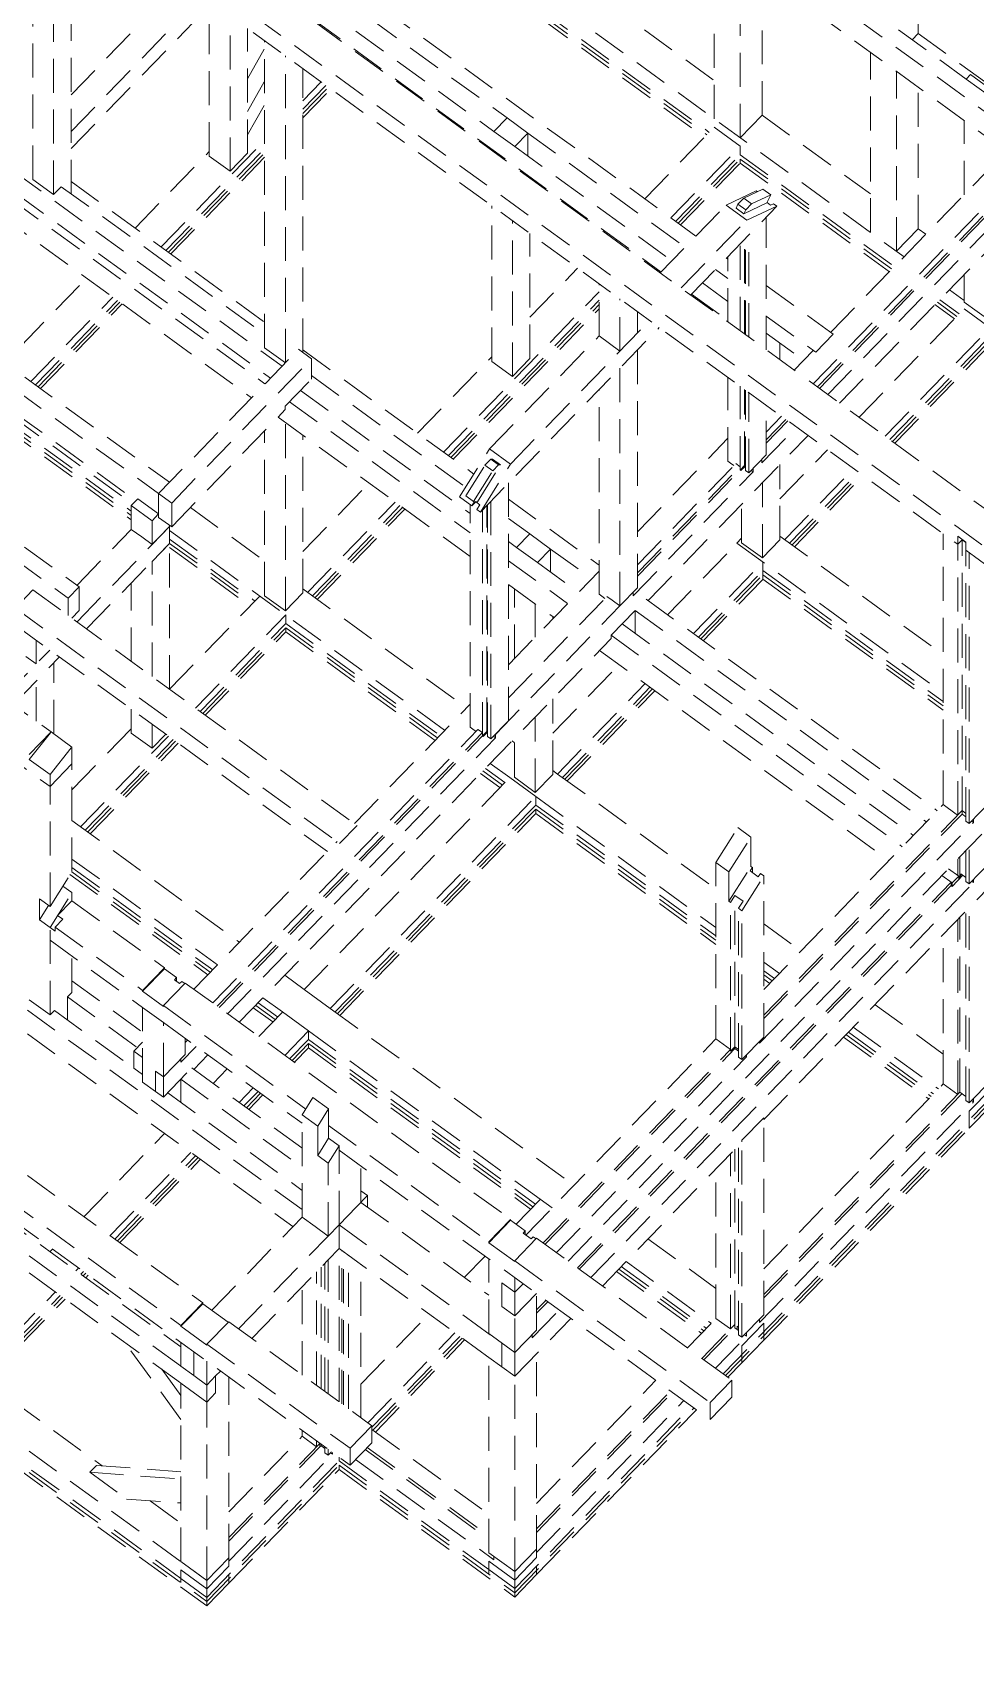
# Model space of a CAD drawing. Header units: millimetres. Extents: x 0 to 10920, y 0 to 297.
# Drawn here: x 3516.1 to 3627, y 0 to 192.9 of the extents above; entities that cross this region are included whole.
import ezdxf

# ---------------------------------------------------------------- set-up
doc = ezdxf.new("R2010")
doc.units = ezdxf.units.MM
doc.linetypes.add('K5LT_DASHED', pattern=[6, 4, -2])
doc.layers.add('Системный слой', color=7, linetype='Continuous')

# ---------------------------------------------------------------- blocks, each defined once
blk = doc.blocks.new('U340')
at = {"layer": 'Системный слой', "color": 7, "linetype": 'K5LT_DASHED', "lineweight": 18}
for p, q in [((3530.28, 254.74), (3632.26, 180.64)), ((3530.28, 251.94), (3630.66, 179)), ((3508.68, 231.1), (3594.13, 169)), ((3505.33, 226.3), (3590.02, 164.76)), ((3516.09, 175.66), (3516.09, 211.81)), ((3558.05, 210.58), (3618.62, 166.56)), ((3518.54, 173.88), (3518.54, 210.03)), ((3520.59, 173.97), (3520.59, 208.53)), ((3568.66, 207.38), (3596.27, 187.32)), ((3541.1, 205.28), (3571.9, 182.9)), ((3539.56, 203.69), (3570.35, 181.31)), ((3566.09, 202.73), (3595.7, 181.21)), ((3566.09, 202.23), (3595.42, 180.92)), ((3566.09, 201.73), (3595.14, 180.62)), ((3599.34, 180.57), (3599.34, 201.76)), ((3520.59, 185.62), (3533.62, 199.07)), ((3601.91, 183.22), (3601.91, 199.89)), ((3620.29, 192.86), (3620.29, 199.94)), ((3520.59, 181.31), (3536.07, 197.29)), ((3520.59, 179.31), (3537.21, 196.46)), ((3536.85, 178.4), (3536.85, 196.09)), ((3539.3, 176.62), (3539.3, 194.94)), ((3542.03, 194.96), (3649.27, 117.02)), ((3596.27, 182.8), (3596.27, 196.1)), ((3541.36, 178.74), (3541.36, 193.44)), ((3542.03, 192.96), (3624.94, 132.7)), ((3549.19, 194.27), (3651.84, 119.68)), ((3617.98, 193.28), (3625.95, 187.49)), ((3541.36, 187.5), (3543.36, 191.06)), ((3543.36, 155.84), (3543.36, 191.99)), ((3619.57, 192.12), (3620.29, 192.86)), ((3620.29, 192.86), (3634.26, 182.71)), ((3494.4, 190.74), (3545.42, 153.67)), ((3545.81, 154.06), (3545.81, 190.21)), ((3614.66, 169.44), (3614.66, 190.63)), ((3494.07, 187.45), (3543.41, 151.59)), ((3494.71, 188.12), (3544.06, 152.26)), ((3541.36, 183.67), (3543.36, 187.22)), ((3547.86, 155.28), (3547.86, 188.72)), ((3547.86, 184.92), (3550.02, 187.15)), ((3617.72, 167.21), (3617.72, 188.4)), ((3625.95, 187.49), (3626.46, 188.02)), ((3625.95, 187.49), (3629.01, 185.26)), ((3626.46, 188.02), (3629.52, 185.79)), ((3492.7, 185.65), (3541.82, 149.95)), ((3547.86, 183.92), (3550.59, 186.73)), ((3547.86, 183.42), (3550.88, 186.53)), ((3547.86, 182.92), (3551.16, 186.32)), ((3620.29, 169.86), (3620.29, 186.53)), ((3541.36, 180.9), (3543.36, 184.45)), ((3610, 157.67), (3635.19, 183.67)), ((3570.35, 181.31), (3571.9, 182.9)), ((3571.9, 182.9), (3574.35, 181.12)), ((3588.11, 173.38), (3596.27, 181.8)), ((3596.27, 181.8), (3599.34, 179.57)), ((3599.34, 180.57), (3601.91, 183.22)), ((3601.91, 183.22), (3614.66, 173.96)), ((3607.91, 151.6), (3636.87, 181.49)), ((3625.69, 173.86), (3625.69, 182.61)), ((3531.19, 167.71), (3543.36, 180.27)), ((3570.35, 181.31), (3572.8, 179.53)), ((3572.8, 179.53), (3574.35, 181.12)), ((3572.8, 179.53), (3591.31, 166.08)), ((3574.35, 178.41), (3574.35, 181.12)), ((3574.35, 181.12), (3592.85, 167.67)), ((3591.18, 171.15), (3599.34, 179.57)), ((3599.34, 178.57), (3599.34, 179.57)), ((3608.43, 151.23), (3637.39, 181.12)), ((3608.66, 151.06), (3637.39, 180.72)), ((3609.67, 150.33), (3638.92, 180.51)), ((3528.13, 169.94), (3536.85, 178.94)), ((3531.76, 167.3), (3543.36, 179.27)), ((3532.04, 167.09), (3543.36, 178.77)), ((3532.33, 166.89), (3543.36, 178.27)), ((3536.85, 178.4), (3539.3, 176.62)), ((3539.3, 176.62), (3541.36, 178.74)), ((3591.75, 170.74), (3599.34, 178.57)), ((3592.03, 170.53), (3599.34, 178.07)), ((3592.31, 170.32), (3599.34, 177.57)), ((3599.34, 178.57), (3617.48, 165.39)), ((3599.34, 177.57), (3599.34, 178.07)), ((3599.34, 178.07), (3617.19, 165.1)), ((3599.34, 177.57), (3616.91, 164.8)), ((3479.88, 175.75), (3530.89, 138.67)), ((3481.16, 177.07), (3532.18, 140)), ((3516.09, 175.66), (3518.54, 173.88)), ((3611.04, 149.33), (3637.38, 176.52)), ((3518.54, 173.88), (3518.79, 174.15)), ((3518.79, 174.15), (3519.44, 174.81)), ((3519.44, 174.81), (3543.36, 157.43)), ((3520.59, 175.41), (3543.36, 158.87)), ((3597.67, 172.65), (3601.21, 174.31)), ((3599.75, 173.45), (3602.01, 174.51)), ((3600.67, 172.78), (3602.93, 173.84)), ((3601.21, 174.31), (3601.36, 174.2)), ((3602.01, 174.51), (3602.93, 173.84)), ((3602.48, 172.89), (3602.93, 173.84)), ((3479.6, 172.52), (3527.86, 137.45)), ((3479.96, 172.89), (3528.22, 137.82)), ((3570.1, 154.24), (3570.1, 172.56)), ((3589.93, 164.67), (3597.67, 172.65)), ((3593.52, 162.06), (3603.66, 172.52)), ((3597.67, 172.65), (3600.12, 170.87)), ((3598.85, 172.29), (3599.07, 172.75)), ((3598.85, 172.29), (3599.77, 171.62)), ((3599.07, 172.75), (3599.75, 173.45)), ((3599.07, 172.75), (3599.99, 172.08)), ((3599.75, 173.45), (3600.67, 172.78)), ((3599.77, 171.62), (3602.48, 172.89)), ((3599.77, 171.62), (3599.99, 172.08)), ((3599.99, 172.08), (3600.67, 172.78)), ((3600.12, 170.87), (3603.66, 172.52)), ((3602.51, 172.94), (3602.91, 172.65)), ((3602.91, 172.65), (3603.26, 172.81)), ((3603.26, 172.81), (3603.66, 172.52)), ((3572.55, 152.46), (3572.55, 170.78)), ((3592.39, 162.89), (3600.12, 170.87)), ((3602.41, 155.6), (3602.41, 171.23)), ((3617.72, 167.21), (3620.29, 169.86)), ((3620.29, 169.86), (3621.19, 169.22)), ((3574.6, 154.58), (3574.6, 169.29)), ((3599.34, 157.83), (3599.34, 168.06)), ((3599.86, 157.46), (3599.86, 168.59)), ((3599.95, 157.39), (3599.95, 168.7)), ((3600.35, 157.1), (3600.35, 169.11)), ((3597.72, 166.39), (3597.9, 166.26)), ((3597.9, 158.88), (3597.9, 166.58)), ((3471.44, 164.1), (3521.54, 127.7)), ((3514.62, 156), (3522.42, 164.05)), ((3574.6, 159.43), (3580.21, 165.22)), ((3596.44, 165.07), (3597.9, 164)), ((3625.69, 161.22), (3625.69, 164.46)), ((3470.16, 162.77), (3520.25, 126.37)), ((3564.44, 143.55), (3582.73, 162.43)), ((3582.73, 157.23), (3582.73, 163.38)), ((3593.61, 162.15), (3597.9, 159.03)), ((3594.89, 163.47), (3597.9, 161.29)), ((3602.41, 163.18), (3610.3, 157.44)), ((3623.96, 162.68), (3625.69, 161.42)), ((3515.84, 151.87), (3525.49, 161.82)), ((3516.41, 151.46), (3526.05, 161.41)), ((3516.7, 151.25), (3526.34, 161.2)), ((3516.98, 151.04), (3526.62, 161)), ((3565.01, 143.14), (3582.73, 161.43)), ((3565.29, 142.93), (3582.73, 160.93)), ((3565.57, 142.73), (3582.73, 160.43)), ((3585.18, 155.45), (3585.18, 161.6)), ((3613.33, 147.67), (3625.69, 160.42)), ((3622.26, 160.92), (3624.55, 159.25)), ((3622.54, 161.21), (3624.84, 159.54)), ((3622.83, 161.5), (3625.12, 159.84)), ((3625.69, 161.22), (3628.75, 159)), ((3625.69, 160.42), (3628.75, 158.2)), ((3568.76, 136.5), (3589.82, 158.23)), ((3568.76, 136.5), (3589.82, 158.23)), ((3572.3, 142.15), (3588.68, 159.06)), ((3587.24, 157.57), (3587.24, 160.1)), ((3602.41, 159.56), (3608.25, 155.32)), ((3569.85, 143.93), (3582.73, 157.23)), ((3582.73, 157.23), (3583.96, 156.34)), ((3583.96, 156.34), (3585.18, 155.45)), ((3602.41, 157.56), (3606.8, 154.37)), ((3604.02, 154.43), (3604.02, 156.39)), ((3608.25, 155.32), (3610.3, 157.44)), ((3616.39, 145.44), (3628.75, 158.2)), ((3616.96, 145.03), (3628.75, 157.2)), ((3617.25, 144.82), (3628.75, 156.7)), ((3530.89, 138.67), (3547.35, 155.66)), ((3532.43, 137.56), (3548.88, 154.54)), ((3543.36, 155.84), (3545.81, 154.06)), ((3547.35, 155.66), (3548.88, 154.54)), ((3547.86, 155.6), (3567.99, 140.97)), ((3548.88, 152.14), (3548.88, 154.54)), ((3561.37, 145.78), (3570.1, 154.78)), ((3572.55, 152.46), (3574.6, 154.58)), ((3587.24, 127.57), (3587.24, 155.57)), ((3605.69, 153.22), (3607.94, 155.54)), ((3617.53, 144.61), (3628.75, 156.2)), ((3548.88, 152.59), (3567.02, 139.42)), ((3570.1, 154.24), (3572.55, 152.46)), ((3585.18, 125.45), (3585.18, 153.45)), ((3545.8, 148.96), (3548.88, 152.14)), ((3547.6, 150.82), (3567.56, 136.31)), ((3547.61, 150.81), (3547.61, 150.83)), ((3582.73, 126.83), (3582.73, 150.92)), ((3597.9, 142.49), (3597.9, 152.36)), ((3599.34, 141.44), (3599.34, 151.31)), ((3599.86, 141.97), (3599.86, 150.94)), ((3599.95, 141.4), (3599.95, 150.86)), ((3600.35, 141.11), (3600.35, 150.57)), ((3545.8, 148.56), (3545.8, 148.96)), ((3546.31, 149.49), (3567.56, 134.05)), ((3602.41, 143.23), (3602.41, 149.08)), ((3468.6, 146.68), (3518.24, 110.61)), ((3512.61, 147.53), (3527.67, 136.59)), ((3512.61, 147.03), (3527.67, 136.09)), ((3532.43, 134.76), (3545.8, 148.56)), ((3544.95, 147.68), (3567.56, 131.25)), ((3545.81, 124.86), (3545.81, 147.05)), ((3602.41, 145.92), (3604.2, 147.78)), ((3602.41, 145.01), (3604.72, 147.4)), ((3602.41, 144.61), (3604.95, 147.23)), ((3512.61, 146.53), (3527.67, 135.59)), ((3543.36, 126.64), (3543.36, 146.04)), ((3547.86, 126.99), (3547.86, 145.56)), ((3587.24, 134.18), (3597.9, 145.18)), ((3588.5, 126.07), (3607.33, 145.51)), ((3601.89, 142.3), (3605.96, 146.5)), ((3463.57, 143.81), (3518.12, 104.18)), ((3566.31, 138.28), (3569.85, 143.93)), ((3569.85, 143.93), (3572.3, 142.15)), ((3600.35, 141.11), (3602.41, 143.23)), ((3604.02, 138.06), (3609.62, 143.84)), ((3567.04, 138.41), (3569.3, 142.02)), ((3567.96, 137.74), (3570.22, 141.35)), ((3568.41, 137.72), (3571.12, 142.04)), ((3568.76, 136.5), (3572.3, 142.15)), ((3569.3, 142.02), (3569.98, 142.72)), ((3569.3, 142.02), (3570.22, 141.35)), ((3569.98, 142.72), (3570.2, 142.71)), ((3569.98, 142.72), (3570.9, 142.05)), ((3570.2, 142.71), (3571.12, 142.04)), ((3570.22, 141.35), (3570.9, 142.05)), ((3570.9, 142.05), (3571.12, 142.04)), ((3586.73, 126.64), (3600.87, 141.24)), ((3587.24, 130.27), (3598.82, 142.22)), ((3587.24, 129.35), (3599.34, 141.84)), ((3587.24, 128.95), (3599.34, 141.44)), ((3597.9, 142.49), (3598.21, 142.27)), ((3598.21, 142.27), (3598.59, 141.99)), ((3598.82, 142.22), (3599.34, 141.84)), ((3599.34, 141.44), (3599.86, 141.97)), ((3599.34, 141.44), (3599.43, 141.38)), ((3599.43, 141.38), (3599.95, 141.91)), ((3599.86, 141.97), (3599.95, 141.91)), ((3599.95, 141.91), (3599.95, 142.31)), ((3599.95, 142.31), (3599.95, 142.3)), ((3599.95, 141.91), (3599.95, 141.9)), ((3599.95, 141.4), (3600.35, 141.11)), ((3600.64, 141.4), (3600.87, 141.24)), ((3600.87, 141.24), (3600.87, 141.64)), ((3601.89, 142.3), (3601.89, 142.7)), ((3604.02, 133.21), (3604.02, 142.09)), ((3604.58, 133.25), (3612.69, 141.61)), ((3605.15, 132.84), (3613.25, 141.2)), ((3605.44, 132.63), (3613.54, 140.99)), ((3547.86, 131.84), (3555.67, 139.89)), ((3572.07, 111.92), (3572.07, 139.92)), ((3601.96, 131.09), (3601.96, 139.97)), ((3605.72, 132.42), (3613.82, 140.79)), ((3527.67, 137.26), (3528.44, 138.05)), ((3527.67, 134.46), (3527.67, 137.26)), ((3527.67, 137.26), (3530.12, 135.48)), ((3528.44, 138.05), (3530.89, 136.27)), ((3530.89, 138.67), (3532.43, 137.56)), ((3530.89, 135.87), (3530.89, 138.67)), ((3532.43, 134.76), (3532.43, 137.56)), ((3534.64, 137.05), (3543.36, 130.71)), ((3548.43, 127.03), (3558.73, 137.66)), ((3549, 126.62), (3559.3, 137.25)), ((3549.28, 126.41), (3559.58, 137.04)), ((3566.31, 138.28), (3567.75, 137.23)), ((3567.04, 138.41), (3567.96, 137.74)), ((3567.56, 111.18), (3567.56, 137.37)), ((3567.75, 137.23), (3568.06, 137.73)), ((3567.75, 137.23), (3568.22, 137.72)), ((3567.96, 137.74), (3568.41, 137.72)), ((3568.2, 137.73), (3568.71, 137.35)), ((3568.36, 136.79), (3568.71, 137.35)), ((3569.52, 110.66), (3569.52, 137.28)), ((3569.61, 110.08), (3569.61, 137.38)), ((3570.01, 109.79), (3570.01, 137.79)), ((3572.07, 138.01), (3582.73, 130.26)), ((3599.51, 132.87), (3599.51, 137.44)), ((3530.12, 135.48), (3530.89, 136.27)), ((3530.12, 132.68), (3530.12, 135.48)), ((3530.89, 135.87), (3532.43, 134.76)), ((3549.57, 126.2), (3559.87, 136.84)), ((3568.36, 136.79), (3568.76, 136.5)), ((3569, 110.13), (3569, 136.75)), ((3572.07, 135.74), (3574.57, 133.93)), ((3521.28, 123.55), (3532.18, 134.8)), ((3521.29, 127.87), (3527.67, 134.46)), ((3527.67, 134.46), (3528.9, 133.57)), ((3528.9, 133.57), (3530.12, 132.68)), ((3530.12, 132.68), (3532.18, 134.8)), ((3532.18, 134.8), (3532.18, 134.94)), ((3532.18, 132.8), (3532.18, 134.8)), ((3532.18, 134.31), (3564.57, 110.78)), ((3532.18, 133.31), (3542.22, 126.02)), ((3573.03, 132.33), (3574.57, 133.93)), ((3574.57, 133.93), (3577.02, 132.14)), ((3598.95, 132.82), (3599.51, 133.41)), ((3601.96, 131.09), (3604.02, 133.21)), ((3604.02, 133.66), (3623.23, 119.7)), ((3623.23, 102.05), (3623.23, 133.95)), ((3624.94, 133.64), (3625.89, 132.95)), ((3624.94, 132.7), (3624.94, 133.64)), ((3624.94, 132.7), (3625.46, 133.24)), ((3625.46, 133.24), (3625.46, 133.27)), ((3625.46, 133.24), (3625.89, 132.92)), ((3625.46, 101.34), (3625.46, 133.24)), ((3522.42, 122.73), (3532.18, 132.8)), ((3530.12, 130.68), (3532.18, 132.8)), ((3532.18, 132.81), (3541.94, 125.72)), ((3532.18, 115.63), (3532.18, 132.8)), ((3532.18, 132.31), (3541.66, 125.43)), ((3572.07, 133.03), (3573.03, 132.33)), ((3573.03, 132.33), (3575.48, 130.55)), ((3575.48, 130.55), (3577.02, 132.14)), ((3577.02, 129.43), (3577.02, 132.14)), ((3577.02, 132.14), (3581.86, 128.63)), ((3590.79, 124.4), (3598.95, 132.82)), ((3598.95, 132.82), (3623.23, 115.18)), ((3599.51, 132.87), (3601.96, 131.09)), ((3624.94, 100.8), (3624.94, 132.7)), ((3625.89, 132.01), (3625.89, 132.95)), ((3625.89, 132.01), (3649.27, 115.02)), ((3625.89, 100.11), (3625.89, 132.01)), ((3626.29, 99.82), (3626.29, 131.72)), ((3530.12, 117.13), (3530.12, 130.68)), ((3572.07, 130.77), (3579.03, 125.71)), ((3572.07, 118.52), (3582.73, 129.53)), ((3575.48, 130.55), (3580.32, 127.04)), ((3593.85, 122.18), (3602.01, 130.6)), ((3594.42, 121.76), (3602.01, 129.6)), ((3602.01, 130.1), (3602.01, 130.6)), ((3602.01, 129.6), (3602.01, 130.1)), ((3602.01, 129.1), (3602.01, 129.6)), ((3602.01, 129.6), (3623.23, 114.18)), ((3520.25, 126.37), (3521.54, 127.7)), ((3521.54, 124.9), (3521.54, 127.7)), ((3527.67, 118.91), (3527.67, 128.15)), ((3547.86, 127.44), (3567.14, 113.43)), ((3572.07, 127.97), (3577.44, 124.07)), ((3572.77, 119.25), (3572.77, 127.46)), ((3585.18, 125.45), (3587.24, 127.57)), ((3594.71, 121.56), (3602.01, 129.1)), ((3594.99, 121.35), (3602.01, 128.6)), ((3602.01, 129.1), (3623.23, 113.68)), ((3602.01, 128.6), (3602.01, 129.1)), ((3602.01, 128.6), (3623.23, 113.18)), ((3514.05, 125.19), (3516.1, 127.32)), ((3516.1, 127.32), (3554.25, 99.59)), ((3520.25, 124.3), (3520.25, 126.37)), ((3532.18, 115.65), (3542.79, 126.6)), ((3543.36, 126.64), (3545.81, 124.86)), ((3545.81, 124.86), (3547.86, 126.99)), ((3570.53, 110.32), (3585.18, 125.45)), ((3572.07, 114.61), (3583.65, 126.56)), ((3575.22, 121.78), (3575.22, 125.68)), ((3582.73, 126.83), (3583.04, 126.61)), ((3583.04, 126.61), (3583.42, 126.33)), ((3583.65, 126.56), (3584.26, 126.12)), ((3584.15, 121.99), (3588.27, 126.23)), ((3584.26, 126.12), (3585.18, 125.45)), ((3586.73, 126.64), (3586.73, 127.04)), ((3588.27, 126.23), (3622.53, 101.33)), ((3514.05, 125.19), (3552.19, 97.47)), ((3520.67, 124), (3521.54, 124.9)), ((3535.23, 113.41), (3545.86, 124.38)), ((3545.86, 123.88), (3545.86, 124.38)), ((3545.86, 123.38), (3545.86, 123.88)), ((3577.28, 123.9), (3577.28, 124.18)), ((3586.98, 122.19), (3586.98, 124.91)), ((3586.98, 124.91), (3621.25, 100.01)), ((3514.05, 123.19), (3550.75, 96.52)), ((3535.8, 113), (3545.86, 123.38)), ((3536.09, 112.79), (3545.86, 122.88)), ((3536.37, 112.59), (3545.86, 122.38)), ((3540.38, 76.42), (3584.15, 121.59)), ((3545.86, 123.38), (3564, 110.19)), ((3545.86, 122.38), (3545.86, 122.88)), ((3545.86, 122.88), (3563.71, 109.9)), ((3545.86, 122.38), (3563.43, 109.61)), ((3584.15, 121.59), (3584.15, 121.99)), ((3584.15, 121.99), (3618.42, 97.09)), ((3585.44, 123.32), (3619.7, 98.42)), ((3512.67, 114.66), (3518.09, 120.25)), ((3516.5, 118.61), (3516.5, 121.41)), ((3582.79, 120.18), (3616.83, 95.45)), ((3597.33, 35.03), (3679.77, 120.12)), ((3597.61, 34.83), (3679.77, 119.62)), ((3513.8, 113.83), (3519.23, 119.43)), ((3515.27, 119.5), (3516.5, 118.61)), ((3518.55, 110.37), (3518.55, 118.73)), ((3577.28, 110.46), (3585.08, 118.51)), ((3516.5, 111.87), (3516.5, 116.61)), ((3577.84, 105.65), (3588.15, 116.29)), ((3578.41, 105.24), (3588.72, 115.87)), ((3579.08, 48.3), (3646.02, 117.39)), ((3602.12, 64.98), (3653.03, 117.52)), ((3553.94, 99.82), (3567.56, 113.87)), ((3577.28, 105.61), (3577.28, 114.5)), ((3578.7, 105.03), (3589, 115.67)), ((3578.98, 104.83), (3589.28, 115.46)), ((3527.67, 110.46), (3527.67, 113.29)), ((3570.01, 109.79), (3572.07, 111.92)), ((3575.22, 103.49), (3575.22, 112.37)), ((3515.66, 107.96), (3518.24, 110.61)), ((3515.66, 107.37), (3518.24, 110.6)), ((3518.24, 110.6), (3518.24, 110.61)), ((3518.24, 110.6), (3520.69, 108.81)), ((3520.69, 103.79), (3527.67, 111)), ((3521.69, 99.43), (3532.04, 110.12)), ((3527.67, 110.46), (3530.12, 108.68)), ((3530.12, 108.68), (3530.12, 111.51)), ((3530.12, 108.68), (3531.73, 110.34)), ((3537.26, 78.69), (3568.48, 110.91)), ((3537.78, 78.31), (3569, 110.53)), ((3538.01, 78.14), (3569, 110.13)), ((3567.56, 111.18), (3567.87, 110.95)), ((3567.87, 110.95), (3568.25, 110.67)), ((3568.48, 110.91), (3569, 110.53)), ((3569, 110.13), (3569.52, 110.66)), ((3569, 110.13), (3569.09, 110.06)), ((3569.09, 110.06), (3569.61, 110.59)), ((3569.52, 110.66), (3569.61, 110.59)), ((3569.61, 110.59), (3569.61, 110.99)), ((3569.61, 110.99), (3569.61, 110.99)), ((3569.61, 110.59), (3569.61, 110.59)), ((3569.61, 110.08), (3570.01, 109.79)), ((3570.3, 110.09), (3570.53, 109.92)), ((3570.53, 109.92), (3570.53, 110.32)), ((3518.12, 105.59), (3520.69, 108.81)), ((3520.69, 106.83), (3520.69, 108.81)), ((3522.26, 99.02), (3532.61, 109.7)), ((3522.54, 98.81), (3532.89, 109.5)), ((3522.83, 98.6), (3533.18, 109.29)), ((3539.02, 77.41), (3570.53, 109.92)), ((3572.49, 109.55), (3572.77, 109.34)), ((3572.77, 105.27), (3572.77, 109.84)), ((3515.66, 107.37), (3518.12, 105.59)), ((3518.12, 104.18), (3520.69, 106.83)), ((3520.69, 94.16), (3520.69, 106.83)), ((3569.35, 106.31), (3571.64, 104.64)), ((3569.91, 106.89), (3572.21, 105.23)), ((3518.12, 104.18), (3518.12, 105.59)), ((3548.04, 80.28), (3572.21, 105.23)), ((3568.78, 105.72), (3571.07, 104.05)), ((3569.06, 106.01), (3571.36, 104.35)), ((3572.21, 105.23), (3575.27, 103)), ((3572.77, 105.27), (3575.22, 103.49)), ((3575.22, 103.49), (3577.28, 105.61)), ((3577.28, 106.06), (3577.84, 105.65)), ((3577.84, 105.65), (3596.49, 92.11)), ((3518.12, 90.05), (3518.12, 104.18)), ((3551.1, 78.05), (3575.27, 103)), ((3575.27, 103), (3596.49, 87.58)), ((3575.27, 102.5), (3575.27, 103)), ((3575.27, 102), (3575.27, 102.5)), ((3626.29, 99.82), (3628.86, 102.48)), ((3407.27, 101.67), (3536.57, 7.7)), ((3551.67, 77.64), (3575.27, 102)), ((3551.96, 77.44), (3575.27, 101.5)), ((3552.24, 77.23), (3575.27, 101)), ((3575.27, 102), (3596.49, 86.58)), ((3575.27, 101), (3575.27, 101.5)), ((3575.27, 101.5), (3596.49, 86.08)), ((3575.27, 101), (3596.49, 85.58)), ((3602.12, 80.27), (3623.23, 102.05)), ((3602.12, 77.25), (3625.46, 101.34)), ((3602.12, 76.85), (3625.46, 100.94)), ((3623.23, 102.05), (3624.76, 100.94)), ((3624.76, 100.94), (3624.94, 100.8)), ((3625.46, 101.34), (3625.89, 101.02)), ((3625.46, 100.94), (3625.46, 101.34)), ((3625.46, 100.94), (3625.89, 100.62)), ((3626.81, 99.96), (3626.81, 100.36)), ((3520.69, 100.16), (3540.4, 85.84)), ((3552.19, 97.47), (3554.25, 99.59)), ((3596.49, 95.24), (3599.06, 99.35)), ((3599.06, 99.35), (3600.59, 98.23)), ((3601.61, 73.95), (3626.81, 99.96)), ((3625.89, 100.11), (3626.29, 99.82)), ((3626.58, 100.12), (3626.81, 99.96)), ((3535.04, 80.3), (3551.89, 97.69)), ((3598.02, 94.13), (3600.59, 98.23)), ((3600.59, 94.77), (3600.59, 98.23)), ((3625.89, 93.01), (3625.89, 96.61)), ((3626.29, 92.72), (3626.29, 97.02)), ((3520.69, 95.64), (3537.83, 83.18)), ((3520.69, 94.64), (3537.26, 82.59)), ((3596.49, 74.45), (3596.49, 95.24)), ((3596.49, 95.24), (3598.02, 94.13)), ((3598.02, 90.66), (3600.59, 94.77)), ((3600.52, 94.23), (3600.77, 94.64)), ((3600.59, 94.77), (3600.77, 94.64)), ((3600.77, 94.04), (3600.77, 94.64)), ((3624.94, 93.7), (3624.94, 95.63)), ((3625.2, 93.57), (3625.2, 95.9)), ((3626.29, 92.72), (3628.86, 95.38)), ((3518.12, 90.05), (3520.69, 94.16)), ((3520.46, 93.8), (3536.69, 82.01)), ((3520.68, 94.14), (3536.97, 82.3)), ((3580.18, 47.5), (3624.17, 92.91)), ((3581.75, 46.35), (3626.81, 92.86)), ((3598.02, 90.66), (3598.02, 94.13)), ((3599.55, 89.55), (3602.12, 93.66)), ((3600.52, 94.23), (3601.47, 93.54)), ((3601.47, 93.54), (3601.72, 93.95)), ((3601.72, 93.95), (3602.12, 93.66)), ((3602.12, 74.68), (3602.12, 93.66)), ((3623.08, 93.71), (3624.29, 92.82)), ((3623.85, 94.5), (3625.07, 93.62)), ((3624.17, 92.51), (3624.17, 92.91)), ((3624.29, 92.42), (3625.55, 93.72)), ((3624.29, 92.82), (3625.07, 93.62)), ((3624.29, 92.42), (3624.29, 92.82)), ((3625.07, 93.22), (3625.07, 93.62)), ((3625.07, 93.43), (3625.2, 93.57)), ((3625.2, 93.57), (3625.32, 93.48)), ((3625.32, 93.48), (3625.32, 93.88)), ((3625.32, 93.88), (3625.89, 93.47)), ((3625.89, 93.01), (3626.29, 92.72)), ((3626.58, 93.02), (3626.81, 92.86)), ((3626.81, 92.86), (3626.81, 93.26)), ((3460.12, 92.06), (3553.43, 24.26)), ((3516.89, 88.47), (3516.89, 90.94)), ((3516.89, 90.94), (3518.12, 90.05)), ((3518.12, 87.58), (3520.69, 91.68)), ((3519, 88.99), (3520.69, 90.73)), ((3519.62, 92.46), (3520.69, 91.68)), ((3520.69, 90.73), (3520.69, 91.68)), ((3520.69, 90.73), (3531.57, 82.82)), ((3580.4, 47.33), (3624.17, 92.51)), ((3598.2, 90.53), (3598.72, 91.35)), ((3598.72, 91.35), (3599.67, 90.66)), ((3598.72, 73.54), (3598.72, 91.35)), ((3624.17, 92.51), (3624.29, 92.42)), ((3516.89, 88.47), (3517.95, 90.17)), ((3519, 88.99), (3519.61, 88.54)), ((3598.02, 90.66), (3598.2, 90.53)), ((3598.2, 73.01), (3598.2, 90.53)), ((3599.15, 89.84), (3599.67, 90.66)), ((3599.15, 72.32), (3599.15, 89.84)), ((3599.15, 89.84), (3599.55, 89.55)), ((3599.55, 72.03), (3599.55, 89.55)), ((3625.2, 68.17), (3625.2, 88.8)), ((3625.89, 67.21), (3625.89, 89.51)), ((3626.29, 66.93), (3626.29, 89.92)), ((3516.89, 88.47), (3518.12, 87.58)), ((3518.12, 87.58), (3518.73, 87.13)), ((3518.12, 77.28), (3518.12, 87.58)), ((3518.73, 87.63), (3519.61, 88.54)), ((3518.73, 87.13), (3518.73, 87.63)), ((3518.73, 87.63), (3528.99, 80.17)), ((3602.12, 88.01), (3606.52, 84.81)), ((3624.94, 67.9), (3624.94, 88.53)), ((3505.74, 84.91), (3547.78, 54.36)), ((3518.12, 86.08), (3528.99, 78.17)), ((3623.23, 69.15), (3623.23, 86.76)), ((3520.69, 79.93), (3520.69, 84.21)), ((3602.12, 83.49), (3603.95, 82.16)), ((3505.74, 82.11), (3546.7, 52.35)), ((3520.69, 81.29), (3528.99, 75.25)), ((3528.99, 80.17), (3531.57, 82.82)), ((3528.99, 80.07), (3531.57, 82.72)), ((3531.45, 78.39), (3534.02, 81.04)), ((3531.57, 82.72), (3531.57, 82.82)), ((3531.57, 82.72), (3533.01, 81.68)), ((3532.75, 81.41), (3533.01, 81.68)), ((3532.75, 81.41), (3533.36, 80.97)), ((3533.01, 81.23), (3533.01, 81.68)), ((3533.36, 80.97), (3533.62, 81.23)), ((3533.62, 81.23), (3533.96, 80.98)), ((3534.02, 81.04), (3572.32, 53.21)), ((3545.75, 81.95), (3548.04, 80.28)), ((3602.12, 82.49), (3603.38, 81.57)), ((3602.12, 81.99), (3603.1, 81.28)), ((3602.12, 81.49), (3602.82, 80.98)), ((3520.17, 79.4), (3520.69, 79.93)), ((3520.17, 76.68), (3520.17, 79.4)), ((3520.17, 79.4), (3528.38, 73.43)), ((3528.99, 80.07), (3528.99, 80.17)), ((3528.99, 80.07), (3531.45, 78.29)), ((3543.17, 79.3), (3545.47, 77.63)), ((3548.04, 80.28), (3551.1, 78.05)), ((3478.11, 78.45), (3533.51, 38.19)), ((3515.66, 79.06), (3518.12, 77.28)), ((3518.12, 77.28), (3518.63, 77.81)), ((3518.63, 77.81), (3527.98, 71.01)), ((3528.99, 69.37), (3528.99, 78.17)), ((3528.99, 78.17), (3531.45, 76.39)), ((3531.45, 78.39), (3548.22, 66.2)), ((3531.45, 78.29), (3531.45, 78.39)), ((3542.04, 78.12), (3544.33, 76.45)), ((3542.32, 78.41), (3544.62, 76.75)), ((3542.61, 78.71), (3544.9, 77.04)), ((3542.68, 74.75), (3545.47, 77.63)), ((3545.47, 77.63), (3548.53, 75.4)), ((3551.1, 78.05), (3579.78, 57.21)), ((3615.22, 78.49), (3623.23, 72.67)), ((3476.82, 77.12), (3533.51, 35.93)), ((3531.45, 76.39), (3547.78, 64.52)), ((3531.45, 69.99), (3531.45, 76.39)), ((3545.74, 72.52), (3548.53, 75.4)), ((3548.53, 75.4), (3575.8, 55.58)), ((3548.53, 74.9), (3548.53, 75.4)), ((3612.08, 75.25), (3622.09, 67.98)), ((3612.65, 75.84), (3622.66, 68.56)), ((3476.82, 75.12), (3533.51, 33.93)), ((3527.98, 73.01), (3528.99, 74.06)), ((3533.5, 71.71), (3535.31, 73.58)), ((3534.02, 72.64), (3534.02, 74.52)), ((3534.02, 74.42), (3534.07, 74.48)), ((3534.02, 74.02), (3534.3, 74.31)), ((3546.31, 72.11), (3548.53, 74.4)), ((3546.6, 71.9), (3548.53, 73.9)), ((3546.88, 71.7), (3548.53, 73.4)), ((3548.53, 74.4), (3548.53, 74.9)), ((3548.53, 74.4), (3575.24, 55)), ((3548.53, 73.4), (3548.53, 73.9)), ((3548.53, 73.9), (3574.95, 54.7)), ((3548.53, 73.4), (3574.67, 54.41)), ((3574.11, 51.36), (3596.49, 74.45)), ((3576.37, 50.27), (3598.72, 73.34)), ((3596.49, 74.45), (3598.2, 73.21)), ((3598.2, 73.01), (3598.72, 73.54)), ((3598.72, 73.54), (3599.15, 73.22)), ((3598.72, 73.34), (3598.72, 73.54)), ((3598.72, 73.34), (3599.15, 73.02)), ((3599.55, 72.03), (3602.12, 74.68)), ((3601.61, 73.95), (3601.61, 74.15)), ((3611.51, 74.67), (3621.52, 67.39)), ((3611.79, 74.96), (3621.81, 67.68)), ((3527.98, 71.01), (3527.98, 73.01)), ((3527.98, 73.01), (3528.99, 72.27)), ((3531.45, 69.99), (3534.02, 72.64)), ((3533.5, 71.71), (3533.5, 72.11)), ((3535.02, 70.87), (3536.68, 72.59)), ((3576.14, 50.43), (3598.2, 73.21)), ((3577.71, 49.29), (3600.07, 72.36)), ((3599.15, 72.32), (3599.55, 72.03)), ((3599.95, 72.44), (3600.07, 72.36)), ((3600.07, 72.36), (3600.07, 72.56)), ((3527.98, 71.01), (3528.99, 70.27)), ((3530.53, 68.26), (3530.53, 70.66)), ((3530.53, 70.66), (3531.45, 69.99)), ((3531.45, 67.59), (3534.79, 71.04)), ((3531.45, 67.59), (3531.45, 69.99)), ((3533.5, 67), (3533.5, 69.71)), ((3533.5, 69.71), (3547.78, 59.34)), ((3534.79, 71.04), (3547.78, 61.6)), ((3537.31, 69.21), (3538.97, 70.92)), ((3626.29, 66.93), (3628.86, 69.58)), ((3528.99, 69.37), (3530.53, 68.26)), ((3530.53, 68.26), (3531.45, 67.59)), ((3531.96, 68.12), (3547.78, 56.62)), ((3540.37, 66.98), (3542.03, 68.69)), ((3540.94, 66.57), (3542.6, 68.28)), ((3541.23, 66.36), (3542.89, 68.07)), ((3541.51, 66.15), (3543.17, 67.87)), ((3547.78, 65.51), (3549.06, 67.56)), ((3549.06, 67.56), (3550.9, 66.22)), ((3602.12, 47.37), (3623.23, 69.15)), ((3602.12, 44.35), (3625.2, 68.17)), ((3602.12, 43.95), (3625.43, 68)), ((3623.23, 69.15), (3624.94, 67.9)), ((3625.2, 68.17), (3625.89, 67.67)), ((3626.29, 65.93), (3628.86, 68.58)), ((3549.62, 64.17), (3550.9, 66.22)), ((3550.9, 62.76), (3550.9, 66.22)), ((3601.61, 41.05), (3626.81, 67.06)), ((3625.89, 67.21), (3626.29, 66.93)), ((3626.29, 63.93), (3628.86, 66.58)), ((3626.29, 64.93), (3626.29, 65.93)), ((3626.58, 67.22), (3626.81, 67.06)), ((3626.81, 67.06), (3626.81, 67.46)), ((3505.74, 65.43), (3536.08, 43.38)), ((3547.78, 53.46), (3547.78, 65.51)), ((3547.78, 65.51), (3549.62, 64.17)), ((3549.62, 60.71), (3549.62, 64.17)), ((3550.9, 64.25), (3569.75, 50.56)), ((3599.55, 62.53), (3602.12, 65.18)), ((3602.12, 64.98), (3602.12, 65.18)), ((3602.12, 41.98), (3602.12, 64.98)), ((3602.12, 38.98), (3626.29, 63.93)), ((3626.29, 64.43), (3626.29, 64.93)), ((3626.29, 63.93), (3626.29, 64.43)), ((3503.17, 62.78), (3533.51, 40.73)), ((3522.12, 53.53), (3531.6, 63.32)), ((3549.62, 60.71), (3550.9, 62.76)), ((3550.84, 59.82), (3552.13, 61.87)), ((3550.9, 62.76), (3552.13, 61.87)), ((3552.13, 52.56), (3552.13, 61.87)), ((3583.12, 45.36), (3599.55, 62.33)), ((3599.15, 39.62), (3599.15, 61.92)), ((3599.55, 62.33), (3599.55, 62.53)), ((3599.55, 39.33), (3599.55, 62.33)), ((3525.18, 51.3), (3534.67, 61.09)), ((3525.75, 50.89), (3535.24, 60.68)), ((3526.04, 50.68), (3535.52, 60.47)), ((3526.32, 50.48), (3535.8, 60.26)), ((3549.62, 60.71), (3550.84, 59.82)), ((3550.84, 51.23), (3550.84, 59.82)), ((3552.13, 61.36), (3595.79, 29.63)), ((3598.2, 40.31), (3598.2, 60.94)), ((3598.72, 40.84), (3598.72, 61.47)), ((3554.7, 55.21), (3554.7, 59.49)), ((3596.49, 41.55), (3596.49, 59.16)), ((3554.19, 54.68), (3555.47, 56.01)), ((3554.7, 56.57), (3555.47, 56.01)), ((3555.47, 54.65), (3555.47, 56.01)), ((3476.82, 54.12), (3536.57, 10.7)), ((3552.13, 52.56), (3554.19, 54.68)), ((3554.7, 55.21), (3569.75, 44.28)), ((3572.96, 52.65), (3575.8, 55.58)), ((3575.8, 55.58), (3577.21, 54.56)), ((3537.16, 42.5), (3547.78, 53.46)), ((3547.78, 53.46), (3549.31, 52.35)), ((3549.31, 52.35), (3550.84, 51.23)), ((3550.84, 51.23), (3552.13, 52.56)), ((3552.13, 49.76), (3552.13, 52.56)), ((3552.13, 52.56), (3571.28, 38.64)), ((3569.75, 50.56), (3572.32, 53.21)), ((3569.75, 50.46), (3572.32, 53.11)), ((3572.32, 53.11), (3572.32, 53.21)), ((3572.32, 53.11), (3574.03, 51.86)), ((3476.82, 51.62), (3536.57, 8.2)), ((3540.28, 40.33), (3550.84, 51.23)), ((3569.75, 50.46), (3569.75, 50.56)), ((3569.75, 50.46), (3572.81, 48.23)), ((3572.81, 48.33), (3575.38, 50.98)), ((3573.78, 51.6), (3574.03, 51.86)), ((3573.78, 51.6), (3574.73, 50.91)), ((3574.03, 51.41), (3574.03, 51.86)), ((3574.73, 50.91), (3574.98, 51.17)), ((3574.98, 51.17), (3575.33, 50.92)), ((3575.38, 50.98), (3598.36, 34.28)), ((3588.48, 50.9), (3596.49, 45.08)), ((3518.1, 49.39), (3518.41, 49.7)), ((3541.87, 39.17), (3550.84, 48.43)), ((3550.84, 48.43), (3552.13, 49.76)), ((3550.84, 32.66), (3550.84, 48.43)), ((3552.13, 49.76), (3571.28, 35.84)), ((3552.13, 31.72), (3552.13, 49.76)), ((3552.46, 31.48), (3552.46, 49.52)), ((3552.65, 31.35), (3552.65, 49.38)), ((3553.26, 30.9), (3553.26, 48.94)), ((3566.87, 46.37), (3569.31, 48.88)), ((3569.75, 39.76), (3569.75, 48.56)), ((3572.81, 48.33), (3595.79, 31.63)), ((3572.81, 48.23), (3572.81, 48.33)), ((3585.91, 48.24), (3595.92, 40.97)), ((3521.17, 47.16), (3521.48, 47.48)), ((3521.74, 46.75), (3522.04, 47.06)), ((3522.02, 46.54), (3522.33, 46.86)), ((3522.31, 46.33), (3522.61, 46.65)), ((3549.49, 33.64), (3549.49, 47.04)), ((3550.01, 33.26), (3550.01, 47.57)), ((3550.44, 32.95), (3550.44, 48.02)), ((3554.7, 29.85), (3554.7, 47.89)), ((3572.81, 44.63), (3572.81, 46.33)), ((3584.77, 47.07), (3594.78, 39.79)), ((3585.05, 47.36), (3595.07, 40.09)), ((3585.34, 47.66), (3595.35, 40.38)), ((3509.38, 34.99), (3518.75, 44.66)), ((3547.78, 34.88), (3547.78, 45.27)), ((3571.28, 45.74), (3572.81, 44.63)), ((3571.28, 42.94), (3571.28, 45.74)), ((3572.81, 44.63), (3573.78, 45.63)), ((3572.81, 41.83), (3572.81, 44.63)), ((3572.81, 41.83), (3575.37, 44.47)), ((3575.38, 40.18), (3575.38, 44.46)), ((3509.95, 34.58), (3519.31, 44.25)), ((3510.23, 34.37), (3519.6, 44.04)), ((3510.51, 34.16), (3519.88, 43.83)), ((3533.51, 40.73), (3536.08, 43.38)), ((3533.51, 40.63), (3536.08, 43.28)), ((3536.08, 43.28), (3536.08, 43.38)), ((3536.08, 43.28), (3539.09, 41.1)), ((3571.28, 42.94), (3572.81, 41.83)), ((3574.87, 39.25), (3578.04, 42.53)), ((3575.38, 42.55), (3576.47, 43.67)), ((3575.38, 42.15), (3576.69, 43.51)), ((3533.51, 40.63), (3533.51, 40.73)), ((3533.51, 40.63), (3536.57, 38.4)), ((3536.57, 38.5), (3539.14, 41.16)), ((3539.14, 41.16), (3556, 28.91)), ((3554.7, 33.8), (3562.71, 42.07)), ((3572.81, 37.53), (3572.81, 41.83)), ((3572.81, 34.73), (3579.41, 41.54)), ((3593.13, 38.09), (3596.49, 41.55)), ((3596.49, 41.55), (3598.2, 40.31)), ((3598.2, 40.31), (3598.72, 40.84)), ((3598.72, 40.44), (3598.72, 40.84)), ((3598.99, 40.24), (3598.99, 40.64)), ((3598.99, 40.64), (3599.15, 40.52)), ((3599.55, 39.33), (3602.12, 41.98)), ((3599.55, 38.33), (3602.12, 40.98)), ((3601.61, 41.05), (3601.61, 41.45)), ((3602.12, 39.98), (3602.12, 40.98)), ((3533.51, 29.65), (3526.95, 38.7)), ((3533.51, 35.93), (3533.51, 38.73)), ((3555.52, 29.26), (3565.77, 39.84)), ((3556, 28.75), (3566.34, 39.43)), ((3556.12, 28.38), (3566.63, 39.22)), ((3556.41, 28.17), (3566.91, 39.02)), ((3569.75, 39.76), (3572.81, 37.53)), ((3571.28, 35.84), (3571.28, 38.64)), ((3572.81, 37.53), (3575.38, 40.18)), ((3574.87, 39.25), (3574.87, 39.65)), ((3594.84, 36.84), (3598.2, 40.31)), ((3595.07, 36.67), (3598.72, 40.44)), ((3596.42, 35.7), (3600.07, 39.46)), ((3598.72, 40.44), (3599.15, 40.12)), ((3599.15, 39.62), (3599.55, 39.33)), ((3599.55, 36.33), (3602.12, 38.98)), ((3599.84, 39.62), (3600.07, 39.46)), ((3600.07, 39.46), (3600.07, 39.86)), ((3602.12, 39.48), (3602.12, 39.98)), ((3602.12, 38.98), (3602.12, 39.48)), ((3535.04, 34.82), (3535.04, 37.62)), ((3536.57, 38.5), (3553.43, 26.26)), ((3536.57, 38.4), (3536.57, 38.5)), ((3569.75, 36.96), (3572.81, 34.73)), ((3569.75, 13.96), (3569.75, 36.96)), ((3572.81, 34.73), (3572.81, 37.53)), ((3575.38, 14.38), (3575.38, 37.38)), ((3599.55, 37.33), (3599.55, 38.33)), ((3599.55, 36.83), (3599.55, 37.33)), ((3599.55, 36.33), (3599.55, 36.83)), ((3508.81, 35.4), (3524.26, 24.17)), ((3533.51, 32.48), (3531.29, 35.55)), ((3533.51, 35.93), (3535.04, 34.82)), ((3535.04, 34.82), (3536.57, 33.7)), ((3536.57, 33.7), (3536.57, 36.5)), ((3536.57, 33.7), (3537.6, 34.77)), ((3537.6, 34.77), (3538.16, 35.35)), ((3537.6, 32.77), (3537.6, 34.77)), ((3572.81, 11.73), (3572.81, 34.73)), ((3597.9, 34.62), (3599.55, 36.33)), ((3533.51, 12.93), (3533.51, 33.93)), ((3533.51, 33.93), (3536.57, 31.7)), ((3536.57, 31.7), (3536.57, 33.7)), ((3539.14, 13.36), (3539.14, 34.64)), ((3575.38, 19.77), (3589.42, 34.26)), ((3575.38, 16.75), (3591.14, 33.01)), ((3575.38, 16.35), (3591.36, 32.85)), ((3595.79, 31.63), (3598.36, 34.28)), ((3598.36, 32.28), (3598.36, 34.28)), ((3536.57, 31.7), (3537.6, 32.77)), ((3536.57, 10.7), (3536.57, 31.7)), ((3572.81, 9.73), (3593.62, 31.21)), ((3572.81, 9.23), (3593.91, 31)), ((3575.38, 13.98), (3592.71, 31.87)), ((3595.79, 29.63), (3598.36, 32.28)), ((3595.79, 29.63), (3595.79, 31.63)), ((3506.24, 30.75), (3533.51, 10.93)), ((3575.38, 11.38), (3594.19, 30.79)), ((3539.14, 18.75), (3547.78, 27.66)), ((3547.78, 27.66), (3547.78, 28.36)), ((3547.78, 27.66), (3549.49, 26.41)), ((3549.49, 26.41), (3549.49, 27.11)), ((3553.43, 26.26), (3556, 28.91)), ((3556, 26.91), (3556, 28.91)), ((3556, 28.47), (3569.75, 18.48)), ((3539.14, 15.73), (3549.88, 26.81)), ((3539.14, 15.33), (3549.88, 26.41)), ((3539.14, 12.96), (3551.36, 25.56)), ((3549.88, 26.41), (3549.88, 26.81)), ((3549.88, 26.41), (3550.01, 26.54)), ((3550.01, 26.54), (3550.01, 26.74)), ((3550.01, 26.54), (3550.44, 26.23)), ((3550.44, 25.72), (3550.44, 26.42)), ((3550.44, 25.72), (3550.84, 25.43)), ((3550.84, 25.43), (3550.84, 26.13)), ((3550.84, 25.43), (3551.24, 25.84)), ((3551.13, 25.73), (3551.36, 25.56)), ((3551.36, 25.56), (3551.36, 25.76)), ((3552.13, 24.76), (3552.13, 25.2)), ((3553.43, 24.26), (3556, 26.91)), ((3553.43, 24.26), (3553.43, 26.26)), ((3555.22, 26.11), (3569.75, 15.55)), ((3555.44, 26.34), (3569.75, 15.95)), ((3522.79, 23.43), (3523.57, 24.23)), ((3522.79, 23.43), (3533.51, 22.64)), ((3522.79, 23.43), (3527.13, 20.28)), ((3523.57, 24.23), (3533.51, 23.49)), ((3536.57, 8.7), (3552.13, 24.76)), ((3536.57, 8.2), (3552.13, 24.26)), ((3539.14, 10.36), (3552.13, 23.76)), ((3552.13, 24.76), (3569.75, 11.96)), ((3552.13, 23.76), (3552.13, 24.26)), ((3552.13, 24.26), (3572.81, 9.23)), ((3552.13, 23.76), (3572.81, 8.73)), ((3554.08, 24.94), (3570.36, 13.11)), ((3527.13, 20.28), (3533.51, 19.81)), ((3529.9, 20.08), (3533.51, 17.45)), ((3569.75, 13.96), (3572.81, 11.73)), ((3570.36, 13.11), (3570.36, 13.51)), ((3572.81, 11.73), (3575.38, 14.38)), ((3575.38, 13.38), (3575.38, 14.38)), ((3533.51, 12.93), (3536.57, 10.7)), ((3533.51, 11.93), (3536.57, 9.7)), ((3533.51, 10.93), (3533.51, 11.93)), ((3536.57, 10.7), (3539.14, 13.36)), ((3536.57, 9.7), (3539.14, 12.36)), ((3539.14, 12.96), (3539.14, 13.36)), ((3539.14, 12.36), (3539.14, 12.96)), ((3569.75, 12.96), (3572.81, 10.73)), ((3569.75, 11.96), (3569.75, 12.96)), ((3569.75, 11.46), (3569.75, 11.96)), ((3569.75, 11.96), (3572.81, 9.73)), ((3572.81, 10.73), (3575.38, 13.38)), ((3572.81, 10.73), (3572.81, 11.73)), ((3575.38, 11.88), (3575.38, 12.38)), ((3575.38, 11.38), (3575.38, 11.88)), ((3533.51, 10.43), (3533.51, 10.93)), ((3533.51, 10.93), (3536.57, 8.7)), ((3536.57, 9.7), (3536.57, 10.7)), ((3536.57, 7.7), (3539.14, 10.36)), ((3536.57, 8.7), (3536.57, 9.7)), ((3539.14, 10.86), (3539.14, 11.36)), ((3539.14, 10.36), (3539.14, 10.86)), ((3572.81, 8.73), (3575.38, 11.38)), ((3572.81, 9.73), (3572.81, 10.73)), ((3572.81, 9.23), (3572.81, 9.73)), ((3536.57, 8.2), (3536.57, 8.7)), ((3536.57, 7.7), (3536.57, 8.2)), ((3572.81, 8.73), (3572.81, 9.23))]:
    blk.add_line(p, q, dxfattribs=at)

msp = doc.modelspace()

# ---------------------------------------------------------------- block references
at = {"layer": 'Системный слой'}
msp.add_blockref('U340', (0, 0), dxfattribs=at)

doc.saveas('drawing.dxf')
